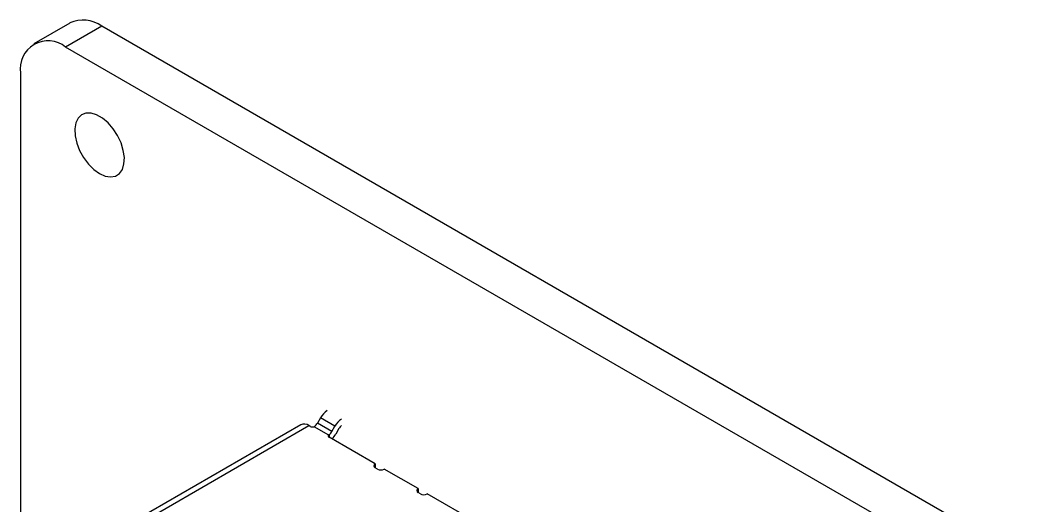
# Model space of a CAD drawing. Header units: millimetres. Extents: x 43 to 185, y 122 to 254.
# Drawn here: x 117.42 to 148.97, y 238.34 to 253.54 of the extents above; entities that cross this region are included whole.
import ezdxf

# ---------------------------------------------------------------- set-up
doc = ezdxf.new("R2010")
doc.units = ezdxf.units.MM

msp = doc.modelspace()

# ---------------------------------------------------------------- linework, layer by layer
at = {"color": 7, "linetype": 'Continuous', "lineweight": 25}
for p, q in [((118.979, 253.452), (117.848, 252.799)), ((119.979, 253.353), (118.848, 252.7)), ((148.97, 236.617), (119.979, 253.353)), ((147.839, 235.963), (118.848, 252.7)), ((117.433, 251.883), (117.433, 229.02)), ((126.825, 241.093), (126.732, 240.931)), ((127.278, 240.832), (126.825, 241.093)), ((126.213, 240.877), (118.434, 236.387)), ((118.684, 236.362), (126.463, 240.852)), ((126.505, 240.828), (126.463, 240.852)), ((127.082, 240.554), (126.624, 240.818)), ((127.184, 240.67), (126.732, 240.931)), ((127.184, 240.67), (127.278, 240.832)), ((127.403, 240.76), (127.304, 240.588)), ((127.099, 240.568), (127.099, 240.485)), ((128.534, 239.656), (127.099, 240.485)), ((128.534, 239.656), (128.534, 239.534)), ((128.609, 239.491), (128.534, 239.534)), ((129.881, 238.879), (128.821, 239.491)), ((129.881, 238.879), (129.881, 238.756)), ((129.952, 238.715), (129.881, 238.756)), ((131.72, 237.817), (130.164, 238.715))]:
    msp.add_line(p, q, dxfattribs=at)
at = {"color": 7, "linetype": 'Continuous', "lineweight": 25, "flags": 128}
for points in [[(119.908, 248.74), (120.088, 248.66), (120.257, 248.634), (120.408, 248.661), (120.532, 248.741), (120.623, 248.87), (120.674, 249.04), (120.685, 249.242), (120.653, 249.465), (120.582, 249.698), (120.474, 249.928), (120.336, 250.142), (120.174, 250.328), (119.999, 250.478), (119.818, 250.582), (119.642, 250.635), (119.481, 250.635), (119.343, 250.581), (119.235, 250.476), (119.163, 250.326), (119.132, 250.138), (119.142, 249.924), (119.194, 249.694), (119.284, 249.462), (119.408, 249.238), (119.559, 249.037), (119.729, 248.867), (119.908, 248.74)], [(127.082, 240.554), (127.075, 240.545), (127.071, 240.536), (127.07, 240.527), (127.071, 240.518), (127.074, 240.508), (127.08, 240.5), (127.088, 240.492), (127.099, 240.485)]]:
    msp.add_lwpolyline(points, dxfattribs=at)
at = {"color": 7, "linetype": 'Continuous', "lineweight": 25}
for centre, radius, start, end in [((119.393, 252.537), 1.005, 54.3411, 114.3485), ((118.3, 252.015), 0.877, 51.3258, 188.6849), ((127.403, 240.773), 0.661, 124.1392, 150.987), ((127.856, 240.511), 0.661, 124.1392, 150.987), ((126.316, 240.648), 0.251, 54.3824, 114.3071), ((126.576, 240.967), 0.157, 242.935, 287.7407), ((126.457, 241.075), 0.31, 307.5872, 332.3672), ((127.665, 240.613), 0.3, 126.8298, 150.8274), ((126.91, 240.814), 0.31, 307.5872, 332.3672), ((126.668, 240.952), 0.733, 315.0048, 330.2218), ((128.558, 239.595), 0.0655, 110.7834, 249.2166), ((128.715, 239.696), 0.231, 242.6097, 297.3903), ((129.905, 238.817), 0.0655, 110.7834, 249.2166), ((130.058, 238.92), 0.231, 242.6097, 297.3903)]:
    msp.add_arc(centre, radius, start, end, dxfattribs=at)
for points in [[(126.624, 240.818), (126.629, 240.82), (126.637, 240.823), (126.643, 240.827), (126.646, 240.829)], [(127.099, 240.568), (127.095, 240.565), (127.089, 240.56), (127.084, 240.556), (127.082, 240.554)]]:
    msp.add_open_spline(points, degree=3, knots=[0, 0, 0, 0, 0.5596357, 1, 1, 1, 1], dxfattribs=at)

doc.saveas('drawing.dxf')
